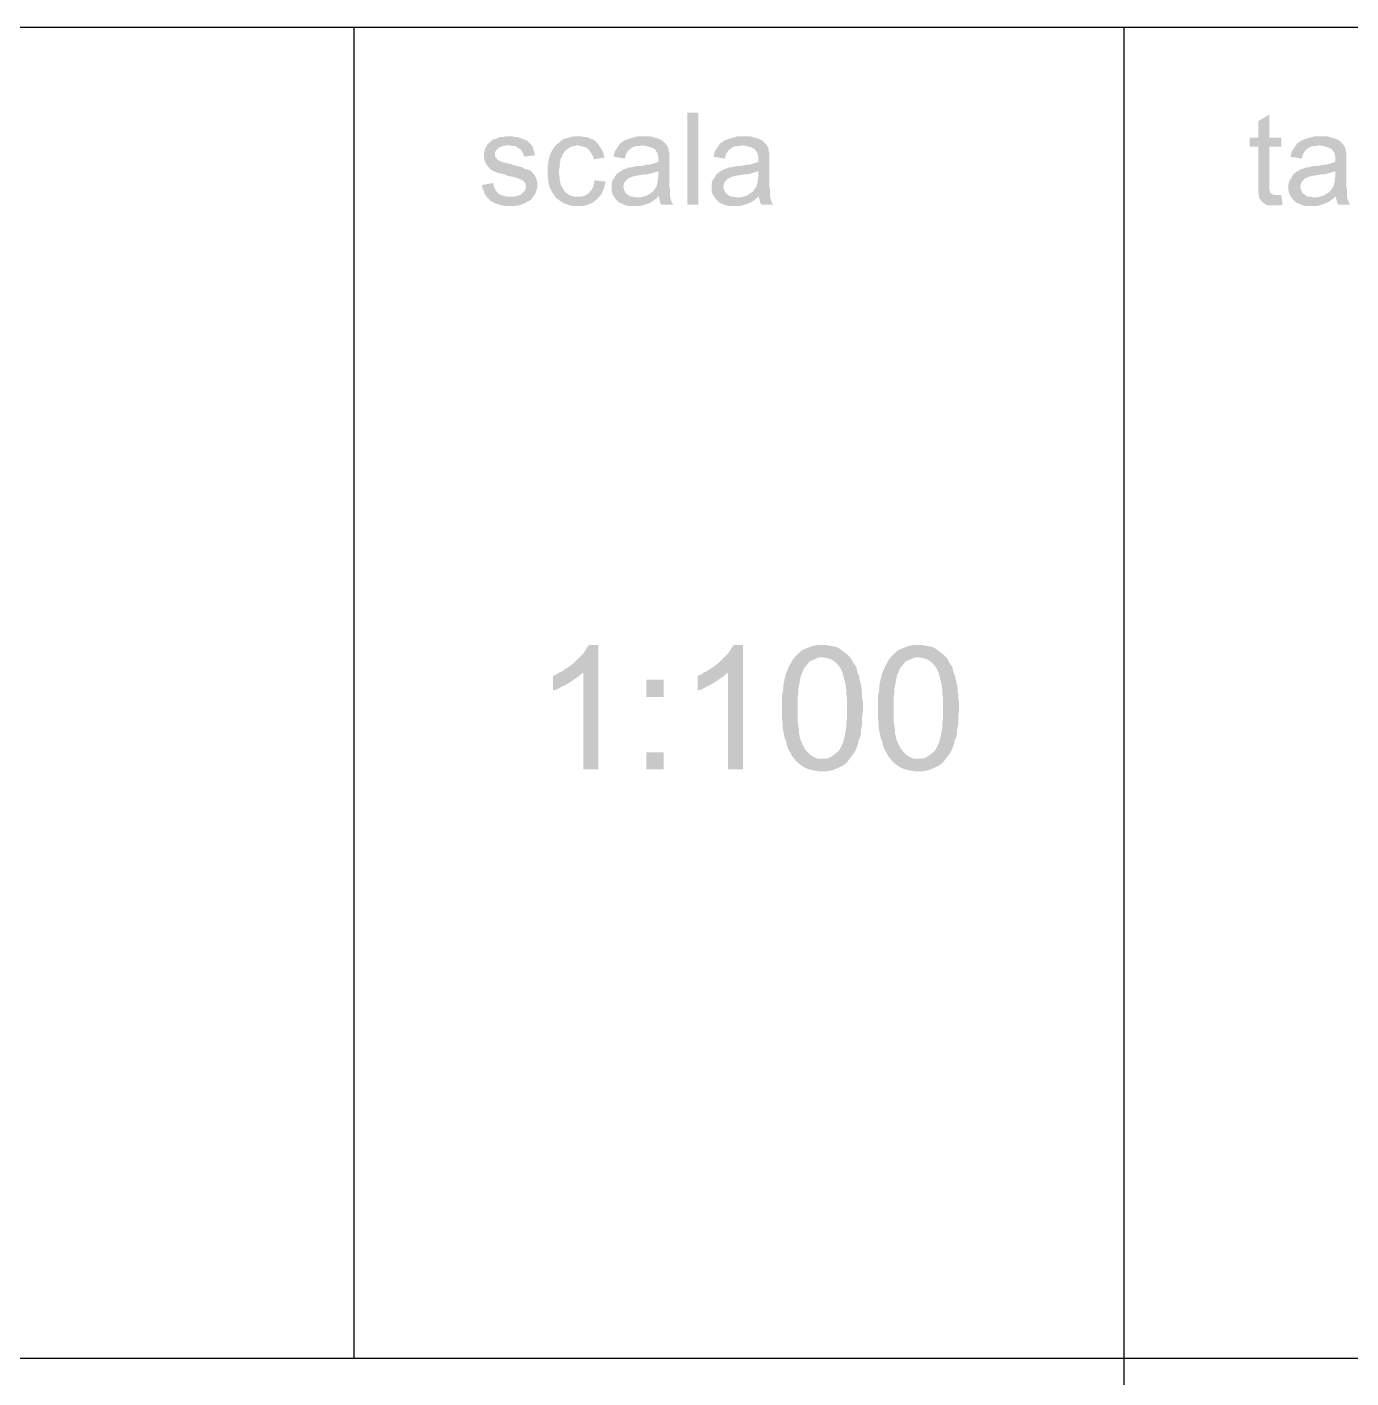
# Model space of a CAD drawing. Header units: millimetres. Extents: x -35.3 to 0.3, y 0.4 to 20.6.
# Drawn here: x -3.313 to -1.636, y 2.069 to 3.779 of the extents above; entities that cross this region are included whole.
import ezdxf

# ---------------------------------------------------------------- set-up
doc = ezdxf.new("R2010")
doc.units = ezdxf.units.MM
doc.layers.add('PDF _Geometria', color=7, linetype='Continuous')
doc.layers.add('PDF _Riempimenti solidi', color=7, linetype='Continuous')

msp = doc.modelspace()

# ---------------------------------------------------------------- hatches: boundary and pattern name
at = {"layer": 'PDF _Riempimenti solidi', "transparency": 33554559}
for points in [[(-2.4627, 3.5543), (-2.4627, 3.671), (-2.4768, 3.671), (-2.4768, 3.5543)], [(-1.7393, 3.6685), (-1.7535, 3.6602), (-1.7535, 3.6393), (-1.7643, 3.6393), (-1.7643, 3.6277), (-1.7535, 3.6277), (-1.7535, 3.5693), (-1.7527, 3.5668), (-1.731, 3.5668), (-1.7335, 3.5668), (-1.736, 3.5677), (-1.7385, 3.5702), (-1.7385, 3.571), (-1.7393, 3.5743), (-1.7393, 3.6277), (-1.7243, 3.6277), (-1.7243, 3.6393), (-1.7393, 3.6393)], [(-2.7302, 3.6302), (-2.7318, 3.6268), (-2.7327, 3.626), (-2.7335, 3.6227), (-2.7343, 3.6202), (-2.7343, 3.6143), (-2.7327, 3.6077), (-2.7293, 3.6027), (-2.7252, 3.5985), (-2.7218, 3.5968), (-2.7202, 3.596), (-2.7152, 3.5943), (-2.7085, 3.5927), (-2.7043, 3.591), (-2.7002, 3.5902), (-2.6968, 3.5893), (-2.6927, 3.5885), (-2.6893, 3.5868), (-2.6868, 3.586), (-2.6852, 3.5852), (-2.6835, 3.5835), (-2.6818, 3.581), (-2.681, 3.5777), (-2.681, 3.576), (-2.6818, 3.5735), (-2.6835, 3.571), (-2.6877, 3.5668), (-2.6902, 3.566), (-2.6968, 3.5643), (-2.701, 3.5643), (-2.7302, 3.5635), (-2.7252, 3.5585), (-2.7227, 3.5577), (-2.7202, 3.556), (-2.7177, 3.5552), (-2.7143, 3.5543), (-2.7118, 3.5535), (-2.7085, 3.5527), (-2.6952, 3.5527), (-2.6918, 3.5535), (-2.6885, 3.5535), (-2.686, 3.5552), (-2.6827, 3.556), (-2.6802, 3.5577), (-2.6768, 3.5593), (-2.6743, 3.561), (-2.671, 3.566), (-2.6702, 3.5668), (-2.6685, 3.5702), (-2.6677, 3.5727), (-2.6668, 3.576), (-2.6668, 3.5827), (-2.6677, 3.586), (-2.6685, 3.5885), (-2.6702, 3.5918), (-2.6718, 3.5935), (-2.6735, 3.596), (-2.676, 3.5977), (-2.6793, 3.5993), (-2.681, 3.5993), (-2.6835, 3.6002), (-2.686, 3.6018), (-2.696, 3.6043), (-2.701, 3.606), (-2.7093, 3.6077), (-2.7118, 3.6085), (-2.7168, 3.611), (-2.7185, 3.6135), (-2.7202, 3.6152), (-2.7202, 3.621), (-2.7185, 3.6235), (-2.7152, 3.6268), (-2.7102, 3.6285), (-2.706, 3.6293), (-2.7018, 3.6293)], [(-2.7035, 3.641), (-2.706, 3.641), (-2.7093, 3.6402), (-2.7127, 3.6402), (-2.716, 3.6393), (-2.7193, 3.6377), (-2.7227, 3.6368), (-2.7252, 3.6352), (-2.7252, 3.6343), (-2.7277, 3.6327), (-2.7302, 3.6302), (-2.7018, 3.6293), (-2.701, 3.6293), (-2.6977, 3.6285), (-2.6943, 3.6285), (-2.6893, 3.6252), (-2.6877, 3.6243), (-2.686, 3.6218), (-2.6843, 3.6185), (-2.6835, 3.6152), (-2.6693, 3.6168), (-2.6702, 3.6185), (-2.6718, 3.6252), (-2.6727, 3.6277), (-2.6743, 3.6302), (-2.6768, 3.6327), (-2.6793, 3.6352), (-2.6827, 3.6368), (-2.686, 3.6377), (-2.6868, 3.6385), (-2.6902, 3.6393), (-2.6927, 3.6402), (-2.696, 3.6402), (-2.6993, 3.641)], [(-2.6152, 3.641), (-2.6202, 3.641), (-2.6268, 3.6393), (-2.6293, 3.6385), (-2.6327, 3.6377), (-2.6352, 3.636), (-2.6368, 3.6352), (-2.6393, 3.6327), (-2.6418, 3.631), (-2.6443, 3.6285), (-2.6477, 3.6235), (-2.6502, 3.6185), (-2.651, 3.616), (-2.6518, 3.6127), (-2.6527, 3.6102), (-2.6527, 3.6068), (-2.6535, 3.6035), (-2.6535, 3.5893), (-2.6527, 3.586), (-2.6527, 3.5827), (-2.6518, 3.5793), (-2.651, 3.576), (-2.6493, 3.5735), (-2.6485, 3.571), (-2.6435, 3.5635), (-2.6152, 3.5643), (-2.6193, 3.5643), (-2.6218, 3.5652), (-2.6252, 3.566), (-2.6302, 3.5693), (-2.6327, 3.5718), (-2.6327, 3.5727), (-2.6343, 3.5743), (-2.6352, 3.5768), (-2.6368, 3.5793), (-2.6377, 3.5827), (-2.6385, 3.5852), (-2.6385, 3.5893), (-2.6393, 3.5927), (-2.6393, 3.5977), (-2.6385, 3.601), (-2.6385, 3.6052), (-2.6377, 3.6085), (-2.6377, 3.6118), (-2.636, 3.6143), (-2.6352, 3.6168), (-2.6335, 3.6193), (-2.6327, 3.621), (-2.6293, 3.6243), (-2.6243, 3.6277), (-2.6177, 3.6293), (-2.5885, 3.6293), (-2.5902, 3.6318), (-2.5935, 3.6352), (-2.596, 3.6368), (-2.5993, 3.6377), (-2.6018, 3.6393), (-2.6052, 3.6402), (-2.6085, 3.6402), (-2.6118, 3.641)], [(-2.5885, 3.6293), (-2.6143, 3.6293), (-2.6077, 3.6277), (-2.6052, 3.6268), (-2.6027, 3.6252), (-2.601, 3.6235), (-2.5977, 3.6185), (-2.596, 3.6152), (-2.5952, 3.6118), (-2.581, 3.6143), (-2.5818, 3.6152), (-2.5827, 3.6185), (-2.5835, 3.6218), (-2.5868, 3.6268)], [(-2.5635, 3.6293), (-2.5685, 3.6218), (-2.5693, 3.6185), (-2.5702, 3.6152), (-2.556, 3.6127), (-2.5552, 3.6152), (-2.5543, 3.6185), (-2.5527, 3.621), (-2.551, 3.6235), (-2.5485, 3.6252), (-2.5468, 3.6268), (-2.5418, 3.6285), (-2.5377, 3.6285), (-2.5343, 3.6293)], [(-2.5318, 3.641), (-2.5393, 3.641), (-2.5418, 3.6402), (-2.5452, 3.6393), (-2.5485, 3.6385), (-2.5535, 3.6368), (-2.5568, 3.6352), (-2.5618, 3.6318), (-2.5635, 3.6293), (-2.5327, 3.6293), (-2.5285, 3.6285), (-2.5252, 3.6277), (-2.5202, 3.626), (-2.5177, 3.6243), (-2.5168, 3.6235), (-2.516, 3.6218), (-2.5143, 3.6193), (-2.5135, 3.616), (-2.5135, 3.6085), (-2.521, 3.606), (-2.5243, 3.6052), (-2.5277, 3.6052), (-2.531, 3.6043), (-2.5352, 3.6035), (-2.5393, 3.6035), (-2.5435, 3.6027), (-2.5468, 3.6018), (-2.5493, 3.6018), (-2.5518, 3.601), (-2.5535, 3.6002), (-2.5568, 3.5993), (-2.5593, 3.5977), (-2.5135, 3.5968), (-2.5135, 3.5893), (-2.5143, 3.586), (-2.5143, 3.5827), (-2.5152, 3.5793), (-2.516, 3.5768), (-2.5168, 3.576), (-2.5202, 3.571), (-2.5277, 3.566), (-2.5302, 3.5652), (-2.5127, 3.5652), (-2.5127, 3.5635), (-2.5118, 3.5602), (-2.511, 3.5568), (-2.5093, 3.5543), (-2.4943, 3.5543), (-2.4952, 3.5552), (-2.4968, 3.5585), (-2.4977, 3.561), (-2.4985, 3.5643), (-2.4985, 3.5735), (-2.4993, 3.5768), (-2.4993, 3.6202), (-2.5002, 3.6218), (-2.5002, 3.6235), (-2.501, 3.6268), (-2.5043, 3.6318), (-2.5077, 3.6352), (-2.511, 3.6368), (-2.5143, 3.6385), (-2.5152, 3.6385), (-2.5185, 3.6393), (-2.521, 3.6402), (-2.5243, 3.641), (-2.5285, 3.641)], [(-2.4368, 3.6293), (-2.4418, 3.6218), (-2.4427, 3.6185), (-2.4435, 3.6152), (-2.4293, 3.6127), (-2.4285, 3.6152), (-2.4277, 3.6185), (-2.4243, 3.6235), (-2.4218, 3.6252), (-2.4202, 3.6268), (-2.4152, 3.6285), (-2.411, 3.6285), (-2.4077, 3.6293)], [(-2.4052, 3.641), (-2.4127, 3.641), (-2.4152, 3.6402), (-2.4185, 3.6393), (-2.4218, 3.6385), (-2.4268, 3.6368), (-2.4302, 3.6352), (-2.4352, 3.6318), (-2.4368, 3.6293), (-2.406, 3.6293), (-2.4018, 3.6285), (-2.3985, 3.6277), (-2.3935, 3.626), (-2.391, 3.6243), (-2.3902, 3.6235), (-2.3893, 3.6218), (-2.3877, 3.6193), (-2.3868, 3.616), (-2.3868, 3.6085), (-2.3893, 3.6077), (-2.3943, 3.606), (-2.3977, 3.6052), (-2.401, 3.6052), (-2.4043, 3.6043), (-2.4085, 3.6035), (-2.4127, 3.6035), (-2.4168, 3.6027), (-2.4202, 3.6018), (-2.4227, 3.6018), (-2.4252, 3.601), (-2.4268, 3.6002), (-2.4302, 3.5993), (-2.4327, 3.5977), (-2.3868, 3.5968), (-2.3868, 3.5893), (-2.3877, 3.586), (-2.3877, 3.5827), (-2.3885, 3.5793), (-2.3893, 3.5768), (-2.3902, 3.576), (-2.3935, 3.571), (-2.401, 3.566), (-2.4035, 3.5652), (-2.386, 3.5652), (-2.386, 3.5635), (-2.3843, 3.5568), (-2.3827, 3.5543), (-2.3677, 3.5543), (-2.3685, 3.5552), (-2.3702, 3.5585), (-2.371, 3.561), (-2.3718, 3.5643), (-2.3718, 3.5735), (-2.3727, 3.5768), (-2.3727, 3.6202), (-2.3735, 3.6218), (-2.3735, 3.6235), (-2.3743, 3.6268), (-2.3777, 3.6318), (-2.381, 3.6352), (-2.3843, 3.6368), (-2.3877, 3.6385), (-2.3885, 3.6385), (-2.3918, 3.6393), (-2.3943, 3.6402), (-2.3977, 3.641), (-2.4018, 3.641)], [(-1.706, 3.6293), (-1.711, 3.6218), (-1.7118, 3.6185), (-1.7127, 3.6152), (-1.6985, 3.6127), (-1.6977, 3.6152), (-1.6968, 3.6185), (-1.6935, 3.6235), (-1.691, 3.6252), (-1.6893, 3.6268), (-1.6843, 3.6285), (-1.6802, 3.6285), (-1.6768, 3.6293)], [(-1.6743, 3.641), (-1.6818, 3.641), (-1.6843, 3.6402), (-1.6877, 3.6393), (-1.691, 3.6385), (-1.696, 3.6368), (-1.6993, 3.6352), (-1.7018, 3.6335), (-1.7043, 3.6318), (-1.706, 3.6293), (-1.6752, 3.6293), (-1.671, 3.6285), (-1.6677, 3.6277), (-1.6627, 3.626), (-1.6602, 3.6243), (-1.6593, 3.6235), (-1.6585, 3.6218), (-1.6568, 3.6193), (-1.656, 3.616), (-1.656, 3.6085), (-1.6585, 3.6077), (-1.661, 3.6068), (-1.6635, 3.606), (-1.6668, 3.6052), (-1.6702, 3.6052), (-1.6735, 3.6043), (-1.6777, 3.6035), (-1.6818, 3.6035), (-1.686, 3.6027), (-1.6893, 3.6018), (-1.6918, 3.6018), (-1.6943, 3.601), (-1.696, 3.6002), (-1.6993, 3.5993), (-1.7018, 3.5977), (-1.656, 3.5968), (-1.656, 3.5893), (-1.6568, 3.586), (-1.6568, 3.5827), (-1.6577, 3.5793), (-1.6585, 3.5768), (-1.6593, 3.576), (-1.6627, 3.571), (-1.6702, 3.566), (-1.6727, 3.5652), (-1.6552, 3.5652), (-1.6552, 3.5635), (-1.6535, 3.5568), (-1.6518, 3.5543), (-1.6368, 3.5543), (-1.6377, 3.5552), (-1.6393, 3.5585), (-1.6402, 3.561), (-1.641, 3.5643), (-1.641, 3.5735), (-1.6418, 3.5768), (-1.6418, 3.6202), (-1.6427, 3.6218), (-1.6427, 3.6235), (-1.6435, 3.6268), (-1.6468, 3.6318), (-1.6502, 3.6352), (-1.6568, 3.6385), (-1.6577, 3.6385), (-1.661, 3.6393), (-1.6635, 3.6402), (-1.6668, 3.641), (-1.671, 3.641)], [(-2.5593, 3.5977), (-2.5627, 3.596), (-2.5635, 3.5952), (-2.566, 3.5935), (-2.5677, 3.591), (-2.5693, 3.5877), (-2.571, 3.586), (-2.5718, 3.5835), (-2.5727, 3.5802), (-2.5727, 3.5727), (-2.5718, 3.5693), (-2.571, 3.5668), (-2.5677, 3.5618), (-2.5627, 3.5568), (-2.5602, 3.556), (-2.5568, 3.5543), (-2.5543, 3.5535), (-2.551, 3.5527), (-2.5368, 3.5527), (-2.5335, 3.5535), (-2.531, 3.5543), (-2.5277, 3.5552), (-2.526, 3.556), (-2.5235, 3.5568), (-2.5185, 3.5602), (-2.5152, 3.5627), (-2.5402, 3.5635), (-2.541, 3.5635), (-2.5443, 3.5643), (-2.5477, 3.5643), (-2.551, 3.566), (-2.5527, 3.5677), (-2.5543, 3.5685), (-2.556, 3.571), (-2.5568, 3.5735), (-2.5577, 3.5768), (-2.5577, 3.5777), (-2.5568, 3.581), (-2.5552, 3.5843), (-2.5543, 3.5843), (-2.5527, 3.5868), (-2.5477, 3.5893), (-2.5452, 3.5902), (-2.5368, 3.5918), (-2.5352, 3.5918), (-2.5318, 3.5927), (-2.5277, 3.5927), (-2.521, 3.5943), (-2.5135, 3.5968)], [(-2.4327, 3.5977), (-2.436, 3.596), (-2.4368, 3.5952), (-2.4393, 3.5935), (-2.441, 3.591), (-2.4427, 3.5877), (-2.4443, 3.586), (-2.4452, 3.5835), (-2.446, 3.5802), (-2.446, 3.5727), (-2.4452, 3.5693), (-2.4443, 3.5668), (-2.441, 3.5618), (-2.436, 3.5568), (-2.4335, 3.556), (-2.4302, 3.5543), (-2.4277, 3.5535), (-2.4243, 3.5527), (-2.4102, 3.5527), (-2.4068, 3.5535), (-2.4043, 3.5543), (-2.401, 3.5552), (-2.3993, 3.556), (-2.3968, 3.5568), (-2.3918, 3.5602), (-2.3885, 3.5627), (-2.4135, 3.5635), (-2.4143, 3.5635), (-2.4177, 3.5643), (-2.421, 3.5643), (-2.4243, 3.566), (-2.426, 3.5677), (-2.4277, 3.5685), (-2.4293, 3.571), (-2.4302, 3.5735), (-2.431, 3.5768), (-2.431, 3.5777), (-2.4302, 3.581), (-2.4285, 3.5843), (-2.4277, 3.5843), (-2.426, 3.5868), (-2.421, 3.5893), (-2.4185, 3.5902), (-2.4102, 3.5918), (-2.4085, 3.5918), (-2.4052, 3.5927), (-2.401, 3.5927), (-2.3943, 3.5943), (-2.3893, 3.596), (-2.3868, 3.5968)], [(-1.7018, 3.5977), (-1.7052, 3.596), (-1.706, 3.5952), (-1.7085, 3.5935), (-1.7102, 3.591), (-1.7118, 3.5877), (-1.7135, 3.586), (-1.7143, 3.5835), (-1.7152, 3.5802), (-1.7152, 3.5727), (-1.7143, 3.5693), (-1.7135, 3.5668), (-1.7102, 3.5618), (-1.7052, 3.5568), (-1.7027, 3.556), (-1.6993, 3.5543), (-1.6968, 3.5535), (-1.6935, 3.5527), (-1.6793, 3.5527), (-1.676, 3.5535), (-1.6735, 3.5543), (-1.6702, 3.5552), (-1.6685, 3.556), (-1.666, 3.5568), (-1.661, 3.5602), (-1.6577, 3.5627), (-1.6827, 3.5635), (-1.6835, 3.5635), (-1.6868, 3.5643), (-1.6902, 3.5643), (-1.6935, 3.566), (-1.6952, 3.5677), (-1.6968, 3.5685), (-1.6985, 3.571), (-1.6993, 3.5735), (-1.7002, 3.5768), (-1.7002, 3.5777), (-1.6993, 3.581), (-1.6977, 3.5843), (-1.6968, 3.5843), (-1.6952, 3.5868), (-1.6902, 3.5893), (-1.6877, 3.5902), (-1.6835, 3.591), (-1.6793, 3.5918), (-1.6777, 3.5918), (-1.6743, 3.5927), (-1.6702, 3.5927), (-1.6635, 3.5943), (-1.661, 3.5952), (-1.6585, 3.596), (-1.656, 3.5968)], [(-2.7227, 3.5818), (-2.7368, 3.5793), (-2.7368, 3.5785), (-2.736, 3.5743), (-2.7343, 3.5718), (-2.7335, 3.5685), (-2.7302, 3.5635), (-2.701, 3.5643), (-2.7043, 3.5643), (-2.711, 3.566), (-2.7135, 3.5668), (-2.716, 3.5685), (-2.7177, 3.5702), (-2.7193, 3.5727), (-2.721, 3.5752), (-2.7218, 3.5785)], [(-2.5943, 3.5852), (-2.5943, 3.5835), (-2.5952, 3.5802), (-2.596, 3.5768), (-2.5977, 3.5735), (-2.5993, 3.5718), (-2.601, 3.5693), (-2.606, 3.566), (-2.6085, 3.5652), (-2.6118, 3.5643), (-2.6152, 3.5643), (-2.6435, 3.5635), (-2.6418, 3.5618), (-2.6393, 3.5602), (-2.6368, 3.5585), (-2.6343, 3.5568), (-2.631, 3.5552), (-2.6285, 3.5543), (-2.6218, 3.5527), (-2.6085, 3.5527), (-2.6052, 3.5535), (-2.6027, 3.5543), (-2.5993, 3.556), (-2.5968, 3.5568), (-2.5943, 3.5585), (-2.5918, 3.561), (-2.591, 3.561), (-2.5893, 3.5635), (-2.5852, 3.5677), (-2.5843, 3.571), (-2.5827, 3.5735), (-2.5818, 3.5768), (-2.5802, 3.5835)], [(-2.5302, 3.5652), (-2.5335, 3.5643), (-2.5368, 3.5635), (-2.5402, 3.5635), (-2.5152, 3.5627), (-2.5127, 3.5652)], [(-2.4035, 3.5652), (-2.4068, 3.5643), (-2.4102, 3.5635), (-2.4135, 3.5635), (-2.3885, 3.5627), (-2.386, 3.5652)], [(-1.7243, 3.5668), (-1.7527, 3.5668), (-1.7527, 3.5643), (-1.7518, 3.5618), (-1.7502, 3.5602), (-1.7485, 3.5577), (-1.746, 3.556), (-1.7435, 3.5543), (-1.741, 3.5535), (-1.726, 3.5535), (-1.7227, 3.5543)], [(-1.6727, 3.5652), (-1.6793, 3.5635), (-1.6827, 3.5635), (-1.6577, 3.5627), (-1.6552, 3.5652)], [(-2.5893, 2.9968), (-2.6018, 2.9968), (-2.6018, 2.996), (-2.6043, 2.9927), (-2.606, 2.9893), (-2.6085, 2.986), (-2.6152, 2.9793), (-2.6185, 2.976), (-2.621, 2.9735), (-2.6243, 2.971), (-2.6277, 2.9685), (-2.6318, 2.966), (-2.6352, 2.9635), (-2.6085, 2.9618), (-2.6085, 2.8393), (-2.5893, 2.8393)], [(-2.406, 2.9968), (-2.4185, 2.9968), (-2.4185, 2.996), (-2.421, 2.9927), (-2.4227, 2.9893), (-2.4252, 2.986), (-2.4285, 2.9827), (-2.4318, 2.9793), (-2.4377, 2.9735), (-2.441, 2.971), (-2.4443, 2.9685), (-2.4485, 2.966), (-2.4518, 2.9635), (-2.4252, 2.9618), (-2.4252, 2.8393), (-2.406, 2.8393)], [(-2.306, 2.9968), (-2.311, 2.9968), (-2.3193, 2.9952), (-2.3235, 2.9935), (-2.3277, 2.9918), (-2.331, 2.9902), (-2.3343, 2.9877), (-2.341, 2.981), (-2.3043, 2.981), (-2.3002, 2.9802), (-2.2968, 2.9793), (-2.2927, 2.9777), (-2.2893, 2.9752), (-2.286, 2.9718), (-2.2835, 2.9685), (-2.2827, 2.9677), (-2.2818, 2.9652), (-2.2802, 2.9627), (-2.2777, 2.9527), (-2.2768, 2.9485), (-2.276, 2.9443), (-2.2752, 2.9393), (-2.2752, 2.9343), (-2.2743, 2.9285), (-2.2743, 2.9035), (-2.2752, 2.8985), (-2.2752, 2.8935), (-2.276, 2.8885), (-2.2777, 2.8802), (-2.2793, 2.8735), (-2.281, 2.8702), (-2.2818, 2.8677), (-2.2835, 2.8652), (-2.2843, 2.8635), (-2.2877, 2.8602), (-2.2943, 2.8552), (-2.2977, 2.8535), (-2.3018, 2.8527), (-2.306, 2.8527), (-2.3402, 2.851), (-2.3368, 2.8477), (-2.3302, 2.8427), (-2.3268, 2.841), (-2.3227, 2.8393), (-2.3193, 2.8385), (-2.3152, 2.8377), (-2.3102, 2.8368), (-2.3002, 2.8368), (-2.2918, 2.8385), (-2.2877, 2.8402), (-2.2843, 2.8418), (-2.2802, 2.8435), (-2.2768, 2.846), (-2.276, 2.8468), (-2.2735, 2.8493), (-2.266, 2.8593), (-2.2635, 2.8635), (-2.2618, 2.8677), (-2.2602, 2.8718), (-2.2602, 2.8735), (-2.2593, 2.8768), (-2.2577, 2.8802), (-2.2568, 2.8843), (-2.2568, 2.8885), (-2.256, 2.8927), (-2.2552, 2.8968), (-2.2552, 2.906), (-2.2543, 2.9118), (-2.2543, 2.9252), (-2.2552, 2.9293), (-2.2552, 2.9343), (-2.256, 2.9385), (-2.256, 2.9427), (-2.2568, 2.9468), (-2.2577, 2.9502), (-2.2585, 2.9535), (-2.2593, 2.9577), (-2.261, 2.9618), (-2.2618, 2.966), (-2.2635, 2.9702), (-2.266, 2.9735), (-2.2677, 2.9768), (-2.2702, 2.981), (-2.2735, 2.9843), (-2.2802, 2.9893), (-2.2835, 2.9918), (-2.2843, 2.9927), (-2.2885, 2.9943), (-2.301, 2.9968)], [(-2.1843, 2.9968), (-2.1893, 2.9968), (-2.1977, 2.9952), (-2.2018, 2.9935), (-2.206, 2.9918), (-2.2093, 2.9902), (-2.2127, 2.9877), (-2.2193, 2.981), (-2.1827, 2.981), (-2.1785, 2.9802), (-2.1752, 2.9793), (-2.171, 2.9777), (-2.1677, 2.9752), (-2.1643, 2.9718), (-2.1618, 2.9685), (-2.161, 2.9677), (-2.1602, 2.9652), (-2.1585, 2.9627), (-2.156, 2.9527), (-2.1552, 2.9485), (-2.1543, 2.9443), (-2.1535, 2.9393), (-2.1535, 2.9343), (-2.1527, 2.9285), (-2.1527, 2.9035), (-2.1535, 2.8985), (-2.1535, 2.8935), (-2.1543, 2.8885), (-2.156, 2.8802), (-2.1577, 2.8735), (-2.1593, 2.8702), (-2.1602, 2.8677), (-2.1618, 2.8652), (-2.1627, 2.8635), (-2.166, 2.8602), (-2.1727, 2.8552), (-2.176, 2.8535), (-2.1802, 2.8527), (-2.1843, 2.8527), (-2.2185, 2.851), (-2.2152, 2.8477), (-2.2085, 2.8427), (-2.2052, 2.841), (-2.201, 2.8393), (-2.1977, 2.8385), (-2.1935, 2.8377), (-2.1885, 2.8368), (-2.1785, 2.8368), (-2.1702, 2.8385), (-2.166, 2.8402), (-2.1627, 2.8418), (-2.1585, 2.8435), (-2.1552, 2.846), (-2.1543, 2.8468), (-2.1518, 2.8493), (-2.1443, 2.8593), (-2.1418, 2.8635), (-2.1402, 2.8677), (-2.1385, 2.8718), (-2.1385, 2.8735), (-2.1377, 2.8768), (-2.136, 2.8802), (-2.1352, 2.8843), (-2.1352, 2.8885), (-2.1343, 2.8927), (-2.1335, 2.8968), (-2.1335, 2.906), (-2.1327, 2.9118), (-2.1327, 2.9252), (-2.1335, 2.9293), (-2.1335, 2.9343), (-2.1343, 2.9385), (-2.1343, 2.9427), (-2.1352, 2.9468), (-2.136, 2.9502), (-2.1368, 2.9535), (-2.1377, 2.9577), (-2.1393, 2.9618), (-2.1402, 2.966), (-2.1418, 2.9702), (-2.1443, 2.9735), (-2.146, 2.9768), (-2.1485, 2.981), (-2.1518, 2.9843), (-2.1585, 2.9893), (-2.1618, 2.9918), (-2.1627, 2.9927), (-2.1668, 2.9943), (-2.1793, 2.9968)], [(-2.341, 2.981), (-2.3435, 2.9777), (-2.3452, 2.9743), (-2.3477, 2.9702), (-2.351, 2.9618), (-2.3518, 2.9602), (-2.3535, 2.9535), (-2.3543, 2.9493), (-2.3552, 2.9452), (-2.3552, 2.941), (-2.356, 2.9368), (-2.3568, 2.9318), (-2.3568, 2.9035), (-2.356, 2.8977), (-2.356, 2.8935), (-2.3552, 2.8885), (-2.3543, 2.8843), (-2.3535, 2.8793), (-2.3518, 2.876), (-2.351, 2.8718), (-2.3502, 2.8685), (-2.3485, 2.8643), (-2.3468, 2.8618), (-2.3452, 2.8585), (-2.3435, 2.8552), (-2.341, 2.8527), (-2.3402, 2.851), (-2.306, 2.8527), (-2.311, 2.8527), (-2.3152, 2.8543), (-2.3185, 2.856), (-2.3218, 2.8585), (-2.3252, 2.8618), (-2.3277, 2.8652), (-2.3285, 2.866), (-2.3293, 2.8685), (-2.331, 2.871), (-2.3318, 2.8735), (-2.3335, 2.8768), (-2.3352, 2.8852), (-2.3352, 2.8893), (-2.336, 2.8943), (-2.3368, 2.8993), (-2.3368, 2.9318), (-2.336, 2.9368), (-2.336, 2.9418), (-2.3343, 2.9502), (-2.3335, 2.9543), (-2.3327, 2.9585), (-2.331, 2.9618), (-2.3302, 2.9643), (-2.3285, 2.9677), (-2.3268, 2.9693), (-2.3243, 2.9727), (-2.3218, 2.976), (-2.3177, 2.9777), (-2.3143, 2.9793), (-2.3102, 2.981), (-2.306, 2.981)], [(-2.2193, 2.981), (-2.2218, 2.9777), (-2.2235, 2.9743), (-2.226, 2.9702), (-2.2293, 2.9618), (-2.2302, 2.9602), (-2.2318, 2.9535), (-2.2327, 2.9493), (-2.2335, 2.9452), (-2.2335, 2.941), (-2.2343, 2.9368), (-2.2352, 2.9318), (-2.2352, 2.9035), (-2.2343, 2.8977), (-2.2343, 2.8935), (-2.2335, 2.8885), (-2.2327, 2.8843), (-2.2318, 2.8793), (-2.2302, 2.876), (-2.2293, 2.8718), (-2.2285, 2.8685), (-2.2268, 2.8643), (-2.2252, 2.8618), (-2.2218, 2.8552), (-2.2193, 2.8527), (-2.2185, 2.851), (-2.1843, 2.8527), (-2.1893, 2.8527), (-2.1935, 2.8543), (-2.1968, 2.856), (-2.2002, 2.8585), (-2.2035, 2.8618), (-2.206, 2.8652), (-2.2068, 2.866), (-2.2077, 2.8685), (-2.2093, 2.871), (-2.2102, 2.8735), (-2.2118, 2.8768), (-2.2135, 2.8852), (-2.2135, 2.8893), (-2.2143, 2.8943), (-2.2152, 2.8993), (-2.2152, 2.9318), (-2.2143, 2.9368), (-2.2143, 2.9418), (-2.2127, 2.9502), (-2.2118, 2.9543), (-2.211, 2.9585), (-2.2093, 2.9618), (-2.2085, 2.9643), (-2.2068, 2.9677), (-2.2052, 2.9693), (-2.2027, 2.9727), (-2.2002, 2.976), (-2.196, 2.9777), (-2.1927, 2.9793), (-2.1885, 2.981), (-2.1843, 2.981)], [(-2.6352, 2.9635), (-2.6393, 2.9618), (-2.6427, 2.9593), (-2.6468, 2.9577), (-2.6468, 2.9385), (-2.6468, 2.9393), (-2.6427, 2.9402), (-2.6393, 2.9418), (-2.6352, 2.9443), (-2.631, 2.946), (-2.6268, 2.9485), (-2.626, 2.9493), (-2.6218, 2.9518), (-2.6185, 2.9543), (-2.6143, 2.9568), (-2.6118, 2.9593), (-2.6085, 2.9618)], [(-2.4518, 2.9635), (-2.456, 2.9618), (-2.4593, 2.9593), (-2.4635, 2.9577), (-2.4635, 2.9385), (-2.4635, 2.9393), (-2.4593, 2.9402), (-2.456, 2.9418), (-2.4518, 2.9443), (-2.4477, 2.946), (-2.4435, 2.9485), (-2.4427, 2.9493), (-2.4385, 2.9518), (-2.4352, 2.9543), (-2.431, 2.9568), (-2.4285, 2.9593), (-2.4252, 2.9618)], [(-2.5068, 2.931), (-2.5068, 2.9527), (-2.5285, 2.9527), (-2.5285, 2.931)], [(-2.5068, 2.8393), (-2.5068, 2.861), (-2.5285, 2.861), (-2.5285, 2.8393)]]:
    msp.add_hatch(color=256, dxfattribs=at).paths.add_polyline_path(points)

# ---------------------------------------------------------------- linework, layer by layer
at = {"layer": 'PDF _Geometria', "lineweight": 25}
for points in [[(-7.4177, 3.7793), (0.0615, 3.7793)], [(-2.8985, 2.0935), (-2.8985, 3.7793)], [(-1.9235, 0.6218), (-1.9235, 3.7793)], [(-7.4177, 2.0935), (0.0615, 2.0935)]]:
    msp.add_lwpolyline(points, dxfattribs=at)

doc.saveas('drawing.dxf')
